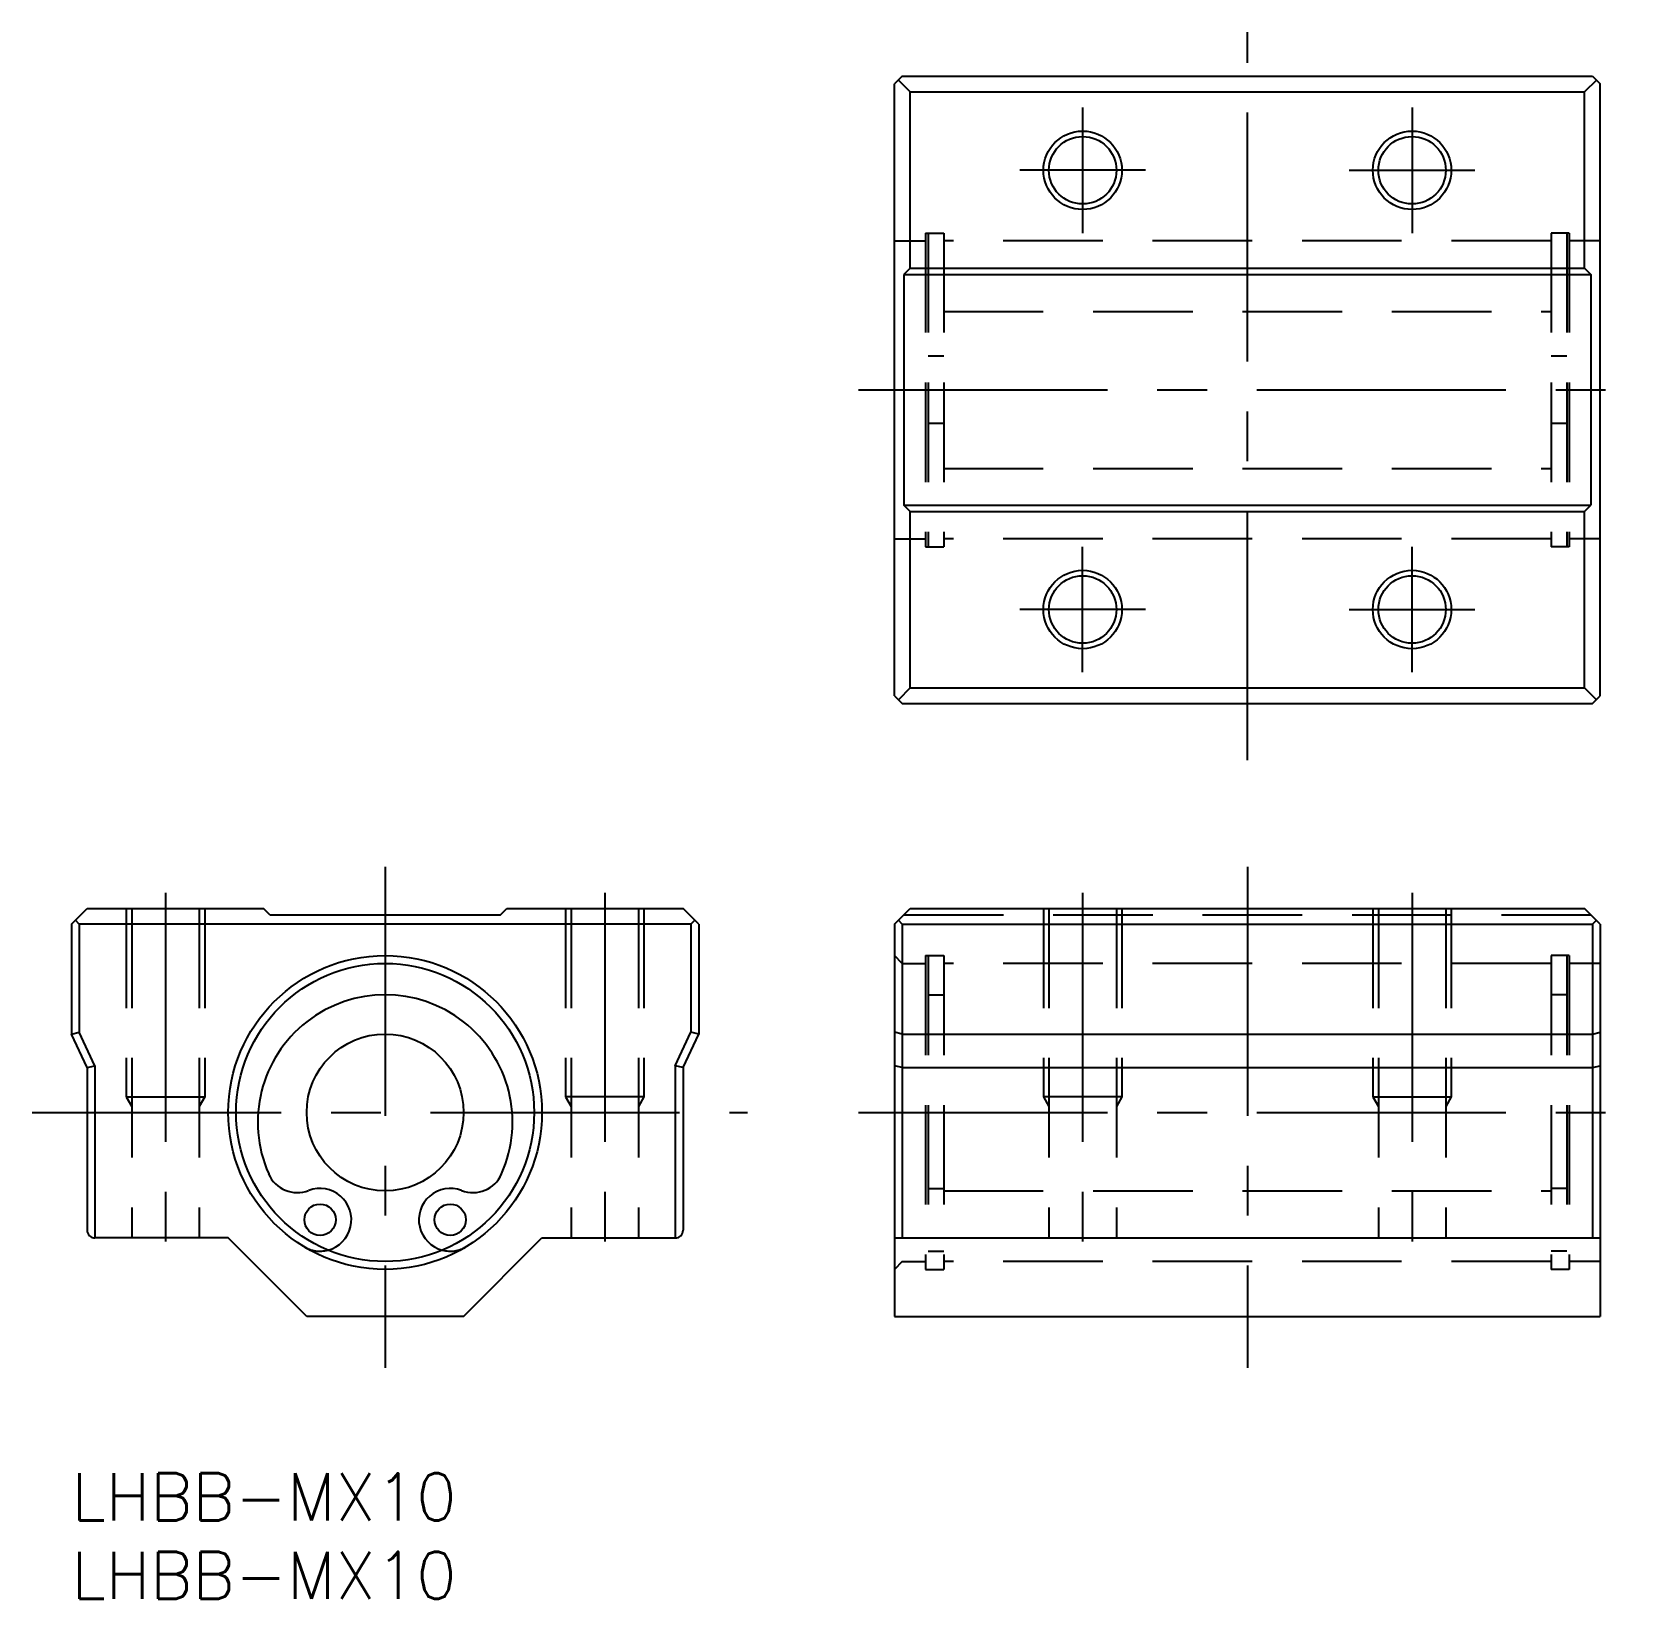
# Model space of a CAD drawing. Extents: x -2 to 100, y -8 to 92.
import ezdxf

# ---------------------------------------------------------------- set-up
doc = ezdxf.new("R2010")
doc.units = 0
doc.header["$LTSCALE"] = 0.5
doc.linetypes.add('CENTER', pattern=[50.8, 31.75, -6.35, 6.35, -6.35])
doc.linetypes.add('DASHED', pattern=[19.05, 12.7, -6.35])
doc.layers.get('0').update_dxf_attribs({"linetype": 'CONTINUOUS'})
for name, color, linetype in [('MSM_CENTER', 1, 'CENTER'), ('MSM_CONTINUOUS', 7, 'CONTINUOUS'), ('MSM_DASHED', 4, 'DASHED'), ('MSM_NARROW', 5, 'CONTINUOUS'), ('MSM_PART_NUMBER', 7, 'CONTINUOUS')]:
    doc.layers.add(name, color=color, linetype=linetype)
doc.styles.get("Standard").update_dxf_attribs({"font": 'txt.shx', "height": 3, "bigfont": 'bigfont.shx'})

# ---------------------------------------------------------------- blocks, each defined once
blk = doc.blocks.new('*U5')
at = {"layer": 'MSM_PART_NUMBER'}
blk.add_text('LHBB-MX10', height=3, dxfattribs=at).set_placement((0, -3))
blk = doc.blocks.new('*U6')
at = {"layer": 'MSM_PART_NUMBER'}
blk.add_text('LHBB-MX10', height=3, dxfattribs=at).set_placement((0, -8))

msp = doc.modelspace()

# ---------------------------------------------------------------- linework, layer by layer
at = {"color": 12, "linetype": 'CONTINUOUS'}
for p, q in [((66.22, 56.06), (66.22, 56.06)), ((66.22, 10), (66.22, 10))]:
    msp.add_line(p, q, dxfattribs=at)
at = {"layer": 'MSM_CENTER'}
for p, q in [((74.97, 45.46), (74.97, 91.86)), ((64.47, 87.06), (64.47, 79.06)), ((85.47, 87.06), (85.47, 79.06)), ((68.47, 83.06), (60.47, 83.06)), ((81.47, 83.06), (89.47, 83.06)), ((50.18, 69.06), (99.68, 69.06)), ((64.47, 51.06), (64.47, 59.06)), ((85.47, 51.06), (85.47, 59.06)), ((68.47, 55.06), (60.47, 55.06)), ((81.47, 55.06), (89.47, 55.06)), ((20, 38.65), (20, 6.73)), ((74.97, 38.65), (74.97, 6.73)), ((6, 37), (6, 13.87)), ((34, 37), (34, 13.87)), ((64.47, 37), (64.47, 13.87)), ((85.47, 37), (85.47, 13.87)), ((-2.5, 23), (43.1, 23)), ((50.18, 23), (100.18, 23))]:
    msp.add_line(p, q, dxfattribs=at)
at = {"layer": 'MSM_CONTINUOUS'}
for p, q in [((52.97, 89.06), (52.47, 88.56)), ((52.47, 49.56), (52.47, 88.56)), ((52.72, 88.81), (53.47, 88.06)), ((52.97, 89.06), (96.97, 89.06)), ((97.22, 88.81), (96.47, 88.06)), ((96.97, 89.06), (97.47, 88.56)), ((97.47, 49.56), (97.47, 88.56)), ((53.47, 88.06), (96.47, 88.06)), ((53.47, 76.81), (53.47, 88.06)), ((96.47, 76.81), (96.47, 88.06)), ((53.47, 76.81), (53.07, 76.41)), ((53.07, 76.41), (96.87, 76.41)), ((53.07, 76.41), (53.07, 61.71)), ((53.47, 76.81), (96.47, 76.81)), ((96.47, 76.81), (96.87, 76.41)), ((96.87, 76.41), (96.87, 61.71)), ((53.07, 61.71), (96.87, 61.71)), ((53.47, 61.31), (53.07, 61.71)), ((96.47, 61.31), (96.87, 61.71)), ((53.47, 61.31), (96.47, 61.31)), ((53.47, 50.06), (53.47, 61.31)), ((96.47, 50.06), (96.47, 61.31)), ((52.47, 49.56), (52.97, 49.06)), ((53.47, 50.06), (52.72, 49.31)), ((53.47, 50.06), (96.47, 50.06)), ((96.47, 50.06), (97.22, 49.31)), ((96.97, 49.06), (97.47, 49.56)), ((52.97, 49.06), (96.97, 49.06)), ((0, 35), (1, 36)), ((1, 36), (12.25, 36)), ((12.65, 35.6), (12.25, 36)), ((27.35, 35.6), (27.75, 36)), ((27.75, 36), (39, 36)), ((40, 35), (39, 36)), ((52.47, 35), (53.47, 36)), ((53.47, 36), (96.47, 36)), ((97.47, 35), (96.47, 36)), ((0, 35), (0, 28)), ((0.5, 35), (0.25, 35.25)), ((39.5, 35), (0.5, 35)), ((0.5, 35), (0.5, 28.11)), ((12.65, 35.6), (27.35, 35.6)), ((39.5, 35), (39.75, 35.25)), ((39.5, 35), (39.5, 28.11)), ((40, 35), (40, 28)), ((52.47, 35), (52.47, 10)), ((52.97, 35), (52.72, 35.25)), ((52.97, 35), (96.97, 35)), ((52.97, 35), (52.97, 15)), ((96.97, 35), (97.22, 35.25)), ((96.97, 35), (96.97, 15)), ((97.47, 35), (97.47, 10)), ((0, 28), (0.5, 28.11)), ((1, 25.86), (0, 28)), ((1.5, 25.97), (0.5, 28.11)), ((38.5, 25.97), (39.5, 28.11)), ((39, 25.86), (40, 28)), ((40, 28), (39.5, 28.11)), ((52.97, 28), (52.47, 28.11)), ((52.97, 28), (96.97, 28)), ((96.97, 28), (97.47, 28.11)), ((1, 25.86), (1.5, 25.97)), ((1, 25.86), (1, 15.5)), ((1.5, 25.97), (1.5, 15)), ((38.5, 25.97), (38.5, 15)), ((39, 25.86), (38.5, 25.97)), ((39, 25.86), (39, 15.5)), ((52.97, 25.86), (52.47, 25.97)), ((52.97, 25.86), (96.97, 25.86)), ((96.97, 25.86), (97.47, 25.97)), ((10, 15), (1.5, 15)), ((15, 10), (10, 15)), ((25, 10), (30, 15)), ((30, 15), (38.5, 15)), ((52.47, 15), (97.47, 15)), ((25, 10), (15, 10)), ((52.47, 10), (97.47, 10))]:
    msp.add_line(p, q, dxfattribs=at)
for centre, radius in [((64.47, 83.06), 2.15), ((85.47, 83.06), 2.15), ((64.47, 55.06), 2.15), ((85.47, 55.06), 2.15), ((20, 23), 10), ((20, 23), 9.5), ((20, 23), 9.5), ((20, 23), 5), ((15.85, 16.16), 1), ((24.15, 16.16), 1)]:
    msp.add_circle(centre, radius, dxfattribs=at)
for centre, radius, start, end in [((20, 22.38), 8.12, 336.0572, 203.9428), ((14.4, 19.89), 2, 203.9428, 291.2223), ((25.6, 19.89), 2, 248.7777, 336.0572), ((15.85, 16.16), 2, 284.6994, 111.2223), ((24.15, 16.16), 2, 68.7777, 255.3006), ((1.5, 15.5), 0.5, 180, 270), ((38.5, 15.5), 0.5, 270, 0)]:
    msp.add_arc(centre, radius, start, end, dxfattribs=at)
at = {"layer": 'MSM_DASHED'}
for p, q in [((52.47, 78.56), (54.46, 78.56)), ((54.46, 79.06), (55.61, 79.06)), ((54.46, 79.06), (54.46, 59.06)), ((54.61, 79.06), (54.61, 59.06)), ((55.61, 79.06), (55.61, 59.06)), ((94.33, 78.56), (55.61, 78.56)), ((95.48, 79.06), (94.33, 79.06)), ((94.33, 79.06), (94.33, 59.06)), ((95.33, 79.06, -0.5), (95.33, 59.06, -0.5)), ((95.48, 79.06), (95.48, 59.06)), ((97.47, 78.56), (95.48, 78.56)), ((55.61, 74.06), (94.33, 74.06)), ((55.61, 71.21), (54.61, 71.21)), ((95.33, 71.21), (94.33, 71.21)), ((55.61, 66.91), (54.61, 66.91)), ((95.33, 66.91), (94.33, 66.91)), ((55.61, 64.06), (94.33, 64.06)), ((52.47, 59.56), (54.46, 59.56)), ((94.33, 59.56), (55.61, 59.56)), ((97.47, 59.56), (95.48, 59.56)), ((54.46, 59.06), (55.61, 59.06)), ((95.48, 59.06), (94.33, 59.06)), ((3.5, 36), (3.5, 24)), ((3.85, 36), (3.85, 15)), ((8.15, 36), (8.15, 15)), ((8.5, 36), (8.5, 24)), ((31.5, 36), (31.5, 24)), ((31.85, 36), (31.85, 15)), ((36.15, 36), (36.15, 15)), ((36.5, 36), (36.5, 24)), ((61.97, 36), (61.97, 24)), ((62.32, 36), (62.32, 15)), ((66.62, 36), (66.62, 15)), ((66.97, 36), (66.97, 24)), ((82.97, 36), (82.97, 24)), ((83.32, 36), (83.32, 15)), ((87.62, 36), (87.62, 15)), ((87.97, 36), (87.97, 24)), ((53.07, 35.6), (96.87, 35.6)), ((52.97, 32.5), (52.47, 33)), ((54.46, 33), (55.61, 33)), ((54.46, 33), (54.46, 13)), ((54.61, 33), (54.61, 14.16)), ((55.61, 33), (55.61, 13)), ((95.48, 33), (94.33, 33)), ((94.33, 33), (94.33, 13)), ((95.33, 33, -0.5), (95.33, 14.16, -0.5)), ((95.48, 33), (95.48, 13)), ((52.97, 32.5), (54.46, 32.5)), ((94.33, 32.5), (55.61, 32.5)), ((97.47, 32.5), (95.48, 32.5)), ((54.61, 30.5, 0.5), (55.61, 30.5, 0.5)), ((95.33, 30.5), (94.33, 30.5)), ((3.5, 24), (8.5, 24)), ((3.5, 24), (3.85, 23.39)), ((8.5, 24), (8.15, 23.39)), ((36.5, 24), (31.5, 24)), ((31.5, 24), (31.85, 23.39)), ((36.5, 24), (36.15, 23.39)), ((66.97, 24), (61.97, 24)), ((61.97, 24), (62.32, 23.39)), ((66.97, 24), (66.62, 23.39)), ((82.97, 24), (87.97, 24)), ((82.97, 24), (83.32, 23.39)), ((87.97, 24), (87.62, 23.39)), ((54.61, 18.16, 0.5), (55.61, 18.16, 0.5)), ((55.61, 18), (94.33, 18)), ((95.33, 18.16), (94.33, 18.16)), ((52.97, 13.5), (52.47, 13)), ((52.97, 13.5), (54.46, 13.5)), ((54.61, 14.16, 0.5), (55.61, 14.16, 0.5)), ((94.33, 13.5), (55.61, 13.5)), ((95.33, 14.16), (94.33, 14.16)), ((97.47, 13.5), (95.48, 13.5)), ((54.46, 13), (55.61, 13)), ((95.48, 13), (94.33, 13))]:
    msp.add_line(p, q, dxfattribs=at)
for centre, start, end in [((15.85, 16.16), 238.7516, 284.6994), ((24.15, 16.16), 255.3006, 301.2484)]:
    msp.add_arc(centre, 2, start, end, dxfattribs=at)
at = {"layer": 'MSM_NARROW'}
for centre in [(64.47, 83.06), (85.47, 83.06), (64.47, 55.06), (85.47, 55.06)]:
    msp.add_circle(centre, 2.5, dxfattribs=at)

# ---------------------------------------------------------------- block references
at = {"layer": 'MSM_CONTINUOUS'}
for name in ['*U5', '*U6']:
    msp.add_blockref(name, (0, 0), dxfattribs=at)

doc.saveas('drawing.dxf')
